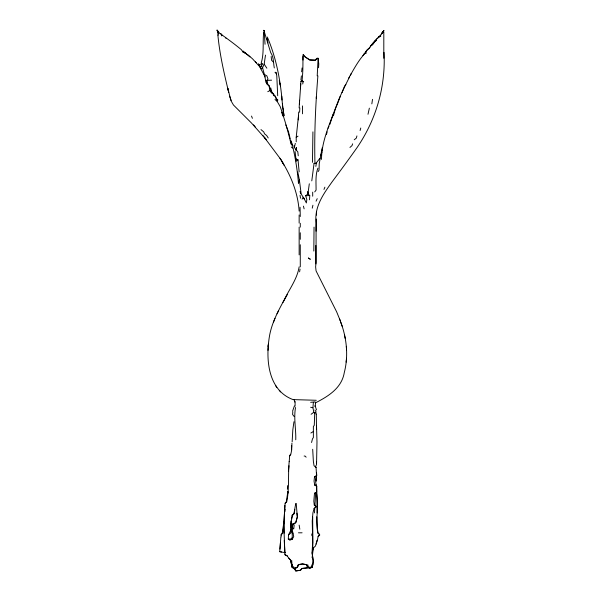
<?xml version="1.0" encoding="UTF-8"?>
<svg xmlns="http://www.w3.org/2000/svg" width="601" height="601" viewBox="0 0 601 601"><rect width="100%" height="100%" fill="white"/><g stroke="black" fill="none" stroke-linecap="round" stroke-linejoin="round"><path stroke-width="0.9" d="M383.806 58.267L383.806 32.078M291.846 526.251L291.47 531.216L290.343 533.478L288.533 534.83L288.307 539.12L289.892 540.021L292.146 539.345L293.724 536.633L293.048 533.027M299.599 112.222L299.824 107.932M289.209 461.463C287.864 474.91 289.494 488.59 286.73 501.873L285.152 503.225L284.927 505.486L284.018 521.285L284.018 533.252M309.53 199.817L309.755 195.528L307.952 193.943L307.72 191.689L307.952 193.717L309.305 183.786M315.848 166.402L316.299 163.239L314.045 163.464L311.791 180.856M314.496 512.931L314.721 508.641M316.299 400.281L293.048 399.605C267.19 389.981 265.432 357.497 269.796 334.366C272.276 322.181 278.128 311.078 284.018 300.275C289.246 289.269 297.232 279.007 299.148 266.867M298.246 119.899L298.697 111.996M299.373 104.093L300.951 81.518L302.078 80.391C303.039 72.33 302.896 64.495 302.987 56.464M284.468 517.446L284.558 515.823M289.209 461.688L289.667 455.813L290.568 454.236M317.884 75.876C315.517 105.01 314.218 134.248 314.947 163.464L314.045 163.464M384.031 52.4C385.774 86.379 376.279 119.419 357.167 147.44C349.061 158.927 340.737 170.301 332.33 181.532C323.406 194.033 314.143 206.759 316.073 223.069L316.073 262.344L315.623 266.867L316.073 270.923L336.62 311.791L340.234 320.596M316.073 231.197L316.299 219.004M316.757 516.77L317.208 529.188L317.884 533.252L319.687 534.605L318.109 533.027C315.142 519.482 319.146 505.509 316.419 491.828M317.208 512.931L316.532 485.39M315.172 402.768L315.623 402.768C328.349 396.299 341.774 388.013 344.298 372.515C348.903 354.793 346.409 335.809 339.557 319.011M267.993 350.391L268.444 343.622M299.148 107.932L299.599 100.262M299.148 227.133L299.148 254.899M284.701 509.317L284.927 505.486M288.442 471.349L288.983 465.752M287.856 493.293L287.947 491.761M318.56 67.748L318.785 63.909L318.109 58.267L316.982 58.267L315.172 60.077L309.755 59.852L304.564 56.464L302.987 54.661L302.987 60.077M321.497 159.408C321.61 143.354 327.74 128.772 333.232 114.032M314.947 409.987L316.073 411.798L314.721 413.15L314.27 425.343L313.369 426.47L313.369 437.536L312.467 438.888L311.566 442.501M312.693 516.995C312.61 530.645 313.354 544.221 312.242 557.856L313.144 548.15L315.397 546.121L317.433 540.246L318.109 536.408L319.687 535.055L318.109 536.408M316.442 462.995L316.532 461.463M287.406 489.229L287.631 485.616M292.146 441.818L292.822 429.858L293.949 421.729M263.704 32.304C262.517 42.498 264.26 53.151 261.217 63.007L262.344 63.909L261.443 66.17L262.569 67.748L265.056 77.003M290.794 524.898L291.245 520.834L292.822 514.967L293.949 513.607L295.76 503.45L296.21 503.45L297.337 516.995L295.76 522.637L292.822 524.898L290.794 524.898C290.373 529.669 293.611 534.259 291.695 538.894L288.307 539.12L288.533 538.443M279.953 549.051L280.862 537.091M312.467 162.338L312.918 131.867M291.47 449.721L291.695 445.657M316.299 414.051L316.532 429.407M372.515 99.353L371.839 103.868M268.219 346.552L268.444 344.072L268.219 346.326M296.21 141.798L296.21 137.283L298.472 116.061M302.754 84.005L302.987 81.744L302.078 80.391L300.951 81.518M287.631 493.068L286.279 501.873L285.152 503.225M312.242 552.89C312.663 557.585 313.654 562.506 312.242 567.111L311.566 567.111L311.791 564.857M284.468 513.156L283.792 524.673L284.927 554.693L287.18 556.053L290.343 559.892L292.146 567.111L293.949 567.111L292.146 567.336L291.695 560.342M316.532 472.972L316.757 475.233L314.496 476.811L314.045 481.1L314.721 485.165L316.757 486.292L316.757 492.166L314.496 493.293L313.82 501.189L314.27 505.035L316.073 506.838L314.045 508.641L312.918 512.931L312.242 521.059L312.693 542.508L312.017 553.115L313.369 560.793L312.918 564.632L312.017 567.336L309.981 568.238L307.72 567.336L306.142 564.632L302.528 563.956L298.246 564.632L302.528 563.956L306.593 564.632L307.72 567.336L311.566 567.111M300.951 79.941L301.401 75.876M280.404 542.958L279.728 551.763L285.377 552.665M284.882 511.759L285.152 509.317M283.927 521.871L282.215 533.478L281.088 535.055C284.228 531.532 283.048 526.363 283.927 522.051M287.631 493.293L287.811 491.671M290.974 531.622L291.019 521.059M315.397 480.65L315.578 479.027M316.757 475.233C315.322 478.636 315.164 482.934 316.757 486.292M301.627 71.812L302.078 67.973M317.208 75.876L318.109 58.267M294.174 525.124L293.724 528.963L292.146 527.377M315.623 493.068L314.947 505.035L316.073 506.388M346.101 362.133L346.552 358.294M300.5 86.033L300.725 84.23M316.532 409.987L315.172 405.93L315.623 402.768L315.172 401.859L310.657 402.317M265.507 55.112L264.155 64.134L262.569 67.748L260.992 68.882L259.865 66.621L261.443 66.17M296.436 150.378L295.985 150.152L296.436 147.44L296.436 150.378L297.788 151.73L298.246 155.794M299.599 271.832L300.049 269.12M322.174 147.891L319.236 163.697L319.011 170.241L318.109 171.593M322.219 150.333L322.489 148.702M291.425 518.761L292.146 515.192L294.174 513.607L294.858 509.543M320.739 155.419L321.948 151.955M333.457 115.835C336.65 102.2 343.269 89.564 349.489 77.003M292.597 411.122L294.407 405.93M368 114.258L369.352 108.157M312.242 552.439L313.144 548.15M312.242 208.164L312.918 205.234M295.985 150.152L294.407 147.215L295.309 143.376M316.073 544.085L316.982 540.246M326.463 134.571L327.139 131.867M292.822 411.798L292.597 414.502L294.174 416.538M292.822 524.898L291.695 529.413L291.245 529.413L288.533 534.83M292.597 537.542L292.146 539.345L291.695 538.894M297.788 172.051L299.373 179.947L298.472 183.335C297.405 170.331 295.399 157.725 292.371 145.187L291.019 143.827C288.39 132.964 285.452 122.153 281.989 111.996L282.891 116.061M360.097 130.507L360.773 128.028M295.534 407.508C293.581 418.078 296.098 429.069 295.76 439.789M356.941 135.924L356.258 138.185L354.229 139.763M329.844 124.415C332.113 117.48 334.246 110.321 337.522 103.868M371.613 44.722C375.114 39.711 380.636 36.143 383.573 30.951L384.031 30.726M314.721 413.15L313.82 412.248L312.918 407.733L313.369 402.317M290.118 539.345L289.892 540.021L289.892 539.345M290.794 560.748L292.146 567.336L293.949 568.696L294.174 568.013M340.234 96.423L337.792 103.147M342.037 92.584L344.523 86.259L345.875 84.456M352.652 143.827L351.976 145.637L349.94 147.44M297.961 565.361L297.112 567.562L293.949 568.696M273.41 322.399L274.988 318.335M323.977 189.428L324.878 187.174M376.804 38.855L372.515 44.947L371.163 45.398C369.893 48.628 365.986 49.943 365.062 53.301C358.384 60.355 353.508 69.746 348.588 78.363M383.122 32.304L383.806 30.726M328.041 128.253L328.942 126.218M316.073 201.17L317.208 198.683M282.891 302.528L287.406 294.407M350.278 75.598L351.292 73.397M371.163 45.398L371.388 44.947M317.884 168.212C315.27 175.049 316.126 182.869 316.073 190.104L314.721 191.914M277.023 313.82L278.601 310.657M302.078 199.141L303.212 197.331L301.176 193.943L299.373 179.947M362.921 55.675L363.71 54.428M370.141 46.87L370.937 45.623M267.768 84.23L267.092 80.391L267.993 79.039L266.867 75.876L264.155 74.299M296.661 567.787L298.922 564.632L297.112 567.562L294.911 567.9M374.318 42.017L374.994 40.883M314.947 163.464L316.073 163.239L319.912 158.273M311.791 567.111L309.755 567.787L301.852 568.463L300.5 570.274L295.76 570.95L294.633 568.696L292.371 567.336L292.146 564.407M289.667 455.813L290.794 454.461L291.695 449.946L291.921 443.177M308.681 567.562L302.078 568.463L300.5 570.274L295.76 570.95M303.437 54.661L304.79 56.689L309.755 60.077L315.397 60.303L317.208 58.267M364.537 53.527L367.324 49.688L369.352 48.11M268.67 85.582L265.958 82.42L264.831 76.327L259.64 66.621L252.638 58.943L248.348 55.112L242.932 51.949L241.354 49.688C233.819 43.407 225.675 37.547 217.652 31.853L216.969 30.05L218.779 32.078M292.146 515.192L294.174 513.607M314.045 508.641L316.073 506.838M303.437 197.331L306.367 202.973L306.818 199.592L305.691 195.753L307.952 193.943M295.76 158.732L298.021 159.858L296.21 161.211L295.083 151.505M311.108 414.277L313.82 412.248M310.882 433.02L313.144 431.661M374.318 41.792L376.579 40.432M296.21 137.283L298.021 136.149M377.931 37.953L380.869 35.917L378.607 36.819M363.485 54.203L366.648 52.85M267.768 91.683L270.022 90.548L268.895 85.357M266.183 80.166L266.867 84.005L269.12 85.808L271.156 92.133L272.734 93.711L273.41 93.711L273.861 95.739L273.185 93.486L271.156 92.133L270.022 90.548M314.721 406.156L315.172 405.93M314.496 493.293L316.757 492.166M310.732 567.412L312.242 567.111M258.513 63.683L258.738 64.592L262.344 63.909M314.721 485.165L316.073 484.939M291.019 523.997L293.273 523.772L295.76 522.637L297.337 516.77L296.886 513.156M305.691 195.753L309.755 195.528M267.092 80.391L271.607 80.166M264.38 30.726L263.704 30.275M263.929 30.501L270.698 52.625C273.823 56.945 273.267 62.895 274.311 67.973M302.987 81.744L303.663 81.744M271.156 92.133L273.185 93.711M272.734 93.711L273.41 93.711M291.019 143.827L292.371 145.187M294.407 401.859L295.083 401.859M304.114 456.046L305.015 456.046L306.142 457.173M314.496 476.811L316.073 476.811M314.27 505.035L314.947 505.035M298.472 532.802L302.078 532.802M294.633 568.696L295.534 570.725M310.657 407.283L312.918 407.733M279.728 551.538L281.538 551.988M282.215 114.258L281.989 111.771L280.186 106.58L277.023 101.163L274.988 99.578M284.927 554.693L287.406 555.827M242.932 51.949L245.869 53.301L243.157 51.047M221.709 34.34L220.357 33.438M225.548 37.953L226.006 38.179M273.861 95.289L275.213 95.965L276.347 98.677L277.925 100.036M292.371 567.336L294.858 568.696M246.32 53.977L249.933 56.915M217.194 30.275L218.779 32.304L218.103 35.241L217.652 31.853M291.245 146.99L292.822 148.116M255.35 61.88L256.477 62.782M260.992 129.606L263.704 131.867L264.605 133.895L266.641 135.473L268.219 137.96M288.758 558.306L290.568 559.892M316.532 475.459L316.073 467.555L314.045 465.752L313.369 461.463L312.693 449.27M273.185 61.88L271.607 60.303L271.156 56.464M276.122 99.127L277.249 100.262M265.958 139.312L251.511 123.055L233.451 105.002L230.972 100.713L227.809 88.294L228.711 92.359C224.105 73.465 219.696 54.413 217.878 35.016M263.028 135.698L266.408 139.763M276.347 73.848L274.988 72.263L276.347 72.488L276.798 76.102L277.7 95.739M258.738 64.592L260.09 66.17M279.277 390.349L280.629 391.927M253.547 124.865L255.35 127.127M264.605 137.734L281.313 160.084M264.155 64.134L266.867 68.198M312.693 536.633L311.791 535.281L311.791 533.928M299.148 211.101C297.908 192.08 290.306 174.087 279.953 158.273M303.212 197.331L304.339 199.141M283.116 163.464L281.313 160.309L284.243 165.5M275.664 385.609L276.798 387.637M273.185 93.486L276.122 98.226L277.023 101.163M290.681 140.221L292.146 143.827M293.949 399.605L295.083 402.092L295.083 406.156M267.317 37.044C276.806 59.191 281.005 83.201 282.62 107.121L282.44 104.093L284.018 115.835L282.891 107.932M251.511 116.061L252.412 118.322M290.343 140.221L292.146 145.187M340.684 322.174L342.262 326.463M229.612 96.198L231.197 100.487M270.698 87.844L272.358 93.711M285.828 124.91L288.533 131.867L290.208 138.771M300.049 191.464L300.725 193.717M293.949 145.637L294.407 147.215M279.277 80.617L279.953 84.23M307.72 564.632L308.403 567.111M267.092 38.404L267.993 42.919M303.437 206.135L304.114 208.847M315.623 465.752L316.073 467.555M292.822 533.252L291.921 526.476M344.523 335.042L345.199 338.431M298.021 159.858L299.148 171.818M217.427 30.275L217.652 31.628M279.953 83.329L280.404 86.033M299.148 525.124L299.824 529.188M300.049 195.302L300.5 198.232M315.848 412.474L316.073 414.051M221.484 34.34L221.709 35.917L221.709 34.565M264.155 30.951L265.056 44.271M316.532 425.793L316.982 441.818L316.532 465.302M284.927 552.89L284.243 540.472M346.326 346.326L346.552 350.165M300.049 207.262L300.275 216.518M281.764 96.198L281.989 100.036M316.442 479.478L316.532 481.1L316.532 477.036M316.532 211.327L316.532 215.166M316.299 96.799L316.299 98.451M315.848 245.418L315.848 263.929M314.045 227.133L313.82 251.06M312.693 192.14L312.693 196.204M309.981 567.562L309.981 568.238M302.528 105.904L302.528 113.807M300.5 84.005L300.5 88.745M300.275 223.294L300.275 227.133M300.275 232.775L300.275 239.326M300.275 244.742L300.275 266.867M299.148 214.94L299.148 223.069M281.088 534.83L281.088 536.866M264.38 30.501L264.38 30.951M382.221 32.537L381.545 33.889L383.573 30.951L382.221 32.537M310.206 259.189L308.403 258.062L310.206 259.189"/></g></svg>
